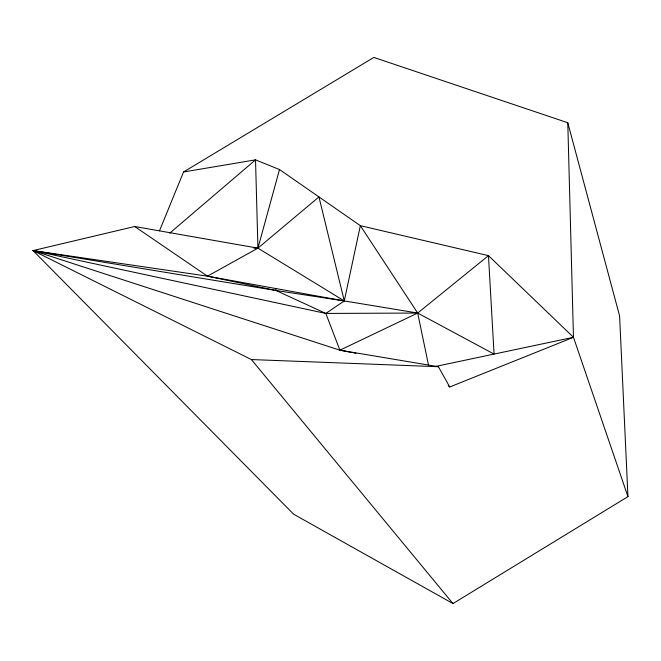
<?xml version="1.0" encoding="UTF-8"?>
<svg xmlns="http://www.w3.org/2000/svg" width="661" height="661" viewBox="0 0 661 661"><rect width="100%" height="100%" fill="white"/><g stroke="black" fill="none" stroke-linecap="round" stroke-linejoin="round"><path stroke-width="0.99" d="M183.543 171.976L373.853 57.424L567.782 122.739L619.605 315.95L627.95 496.634L452.967 603.576L293.649 514.217L33.05 250.593L325.823 313.438L344.282 300.929L360.344 225.665L279.504 169.538L255.518 159.855L183.543 171.976L159.499 230.788M428.444 364.831L417.694 313.05L360.344 225.665L488.471 255.642L494.064 354.081L417.694 313.05L344.282 300.929L257.939 248.148L134.704 226.516L33.05 250.593L207.471 276.174L257.939 248.148L279.504 169.538M169.687 233.201L255.518 159.855L257.939 248.148L253.849 248.139M257.939 248.148L318.957 196.928L344.282 300.929L276.083 290.51L33.05 250.593L251.378 359.551L452.967 603.576M33.05 250.593L339.903 350.181L417.694 313.05L488.471 255.642L573.467 337.3L627.95 496.634M448.241 385.627L449.72 386.999L573.467 337.3L567.782 122.739M435.07 366.549L573.467 337.3M134.704 226.516L207.471 276.174L276.083 290.51L325.823 313.438L417.694 313.05M251.378 359.551L438.417 366.723L449.72 386.999M325.823 313.438L339.903 350.181L438.417 366.723M207.471 276.174L344.282 300.929M339.903 350.181L351.925 352.553M353.932 352.949L355.932 353.346M275.711 288.518L276.083 290.51"/></g></svg>
